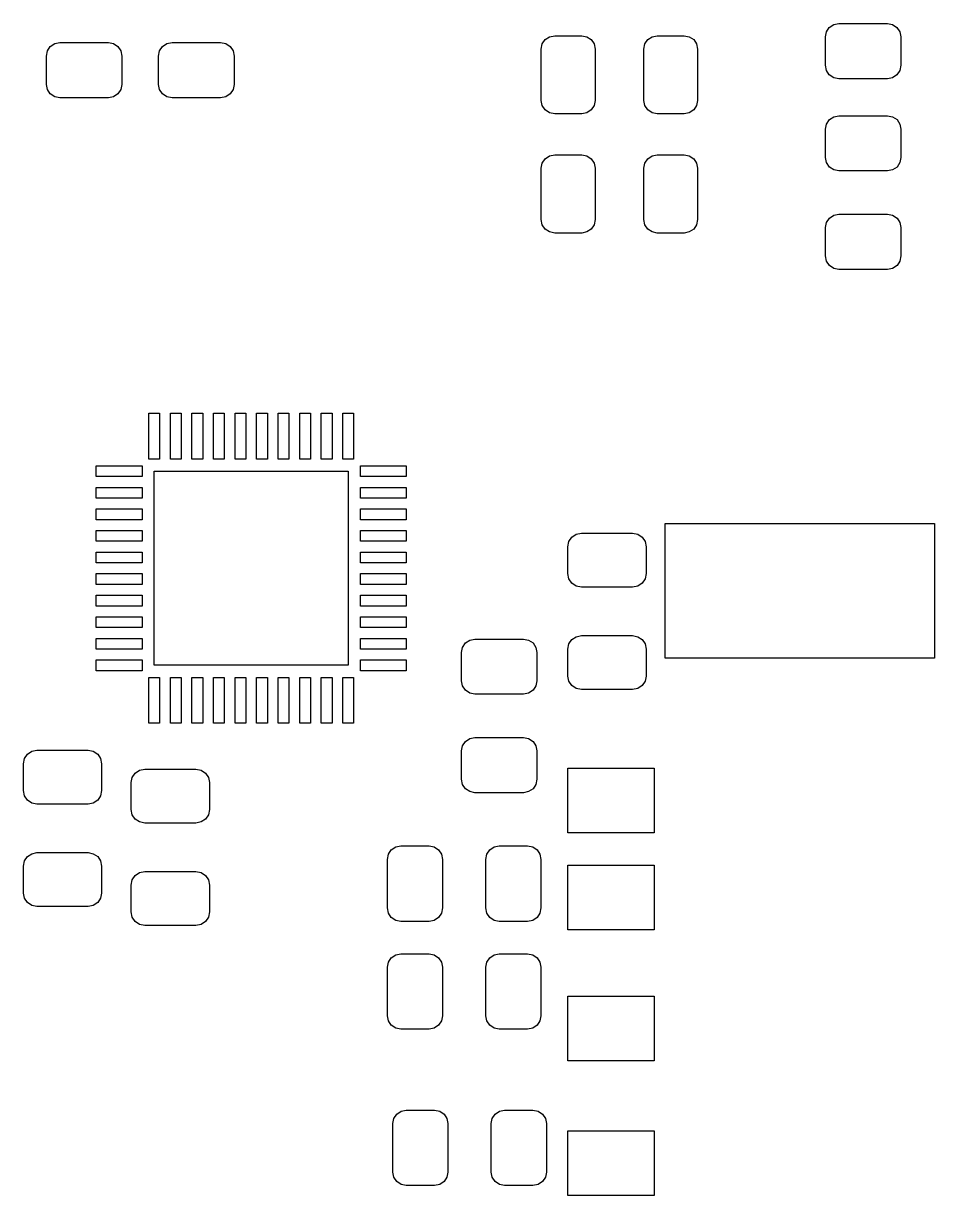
# Model space of a CAD drawing. Header units: inches. Extents: x 0.38 to 5.32, y 0.14 to 3.22.
# Drawn here: x 3.384 to 4.05, y 1.45 to 2.306 of the extents above; entities that cross this region are included whole.
import ezdxf

# ---------------------------------------------------------------- set-up
doc = ezdxf.new("R2010")
doc.units = ezdxf.units.IN
doc.header["$MEASUREMENT"] = 0
doc.layers.add('BLACK', color=250, linetype='CONTINUOUS')

msp = doc.modelspace()

# ---------------------------------------------------------------- linework, layer by layer
at = {"layer": 'BLACK', "linetype": 'CONTINUOUS'}
for p, q in [((3.97067, 2.30026), (3.9728, 2.30346)), ((3.9728, 2.30346), (3.976, 2.30559)), ((3.976, 2.30559), (3.97976, 2.30634)), ((3.97976, 2.30634), (4.0152, 2.30634)), ((4.0152, 2.30634), (4.01896, 2.30559)), ((4.01896, 2.30559), (4.02216, 2.30346)), ((4.02216, 2.30346), (4.02429, 2.30026)), ((3.76321, 2.29133), (3.76534, 2.29452)), ((3.76534, 2.29452), (3.76853, 2.29665)), ((3.76853, 2.29665), (3.7723, 2.2974)), ((3.7723, 2.2974), (3.79198, 2.2974)), ((3.79198, 2.2974), (3.79575, 2.29665)), ((3.79575, 2.29665), (3.79894, 2.29452)), ((3.79894, 2.29452), (3.80108, 2.29133)), ((3.83801, 2.29133), (3.84014, 2.29452)), ((3.84014, 2.29452), (3.84334, 2.29665)), ((3.84334, 2.29665), (3.8471, 2.2974)), ((3.8471, 2.2974), (3.86679, 2.2974)), ((3.86679, 2.2974), (3.87055, 2.29665)), ((3.87055, 2.29665), (3.87375, 2.29452)), ((3.87375, 2.29452), (3.87588, 2.29133)), ((3.96992, 2.2965), (3.97067, 2.30026)), ((3.96992, 2.27583), (3.96992, 2.2965)), ((4.02429, 2.30026), (4.02504, 2.2965)), ((4.02504, 2.2965), (4.02504, 2.27583)), ((3.40102, 2.28252), (3.40177, 2.28629)), ((3.40177, 2.28629), (3.40391, 2.28948)), ((3.40391, 2.28948), (3.4071, 2.29161)), ((3.4071, 2.29161), (3.41087, 2.29236)), ((3.41087, 2.29236), (3.4463, 2.29236)), ((3.4463, 2.29236), (3.45007, 2.29161)), ((3.45007, 2.29161), (3.45326, 2.28948)), ((3.45326, 2.28948), (3.45539, 2.28629)), ((3.45539, 2.28629), (3.45614, 2.28252)), ((3.48298, 2.28252), (3.48373, 2.28629)), ((3.48373, 2.28629), (3.48587, 2.28948)), ((3.48587, 2.28948), (3.48906, 2.29161)), ((3.48906, 2.29161), (3.49283, 2.29236)), ((3.49283, 2.29236), (3.52826, 2.29236)), ((3.52826, 2.29236), (3.53203, 2.29161)), ((3.53203, 2.29161), (3.53522, 2.28948)), ((3.53522, 2.28948), (3.53735, 2.28629)), ((3.53735, 2.28629), (3.5381, 2.28252)), ((3.76246, 2.28756), (3.76321, 2.29133)), ((3.76246, 2.25016), (3.76246, 2.28756)), ((3.80108, 2.29133), (3.80183, 2.28756)), ((3.80183, 2.28756), (3.80183, 2.25016)), ((3.83726, 2.28756), (3.83801, 2.29133)), ((3.83726, 2.25016), (3.83726, 2.28756)), ((3.87588, 2.29133), (3.87663, 2.28756)), ((3.87663, 2.28756), (3.87663, 2.25016)), ((3.40102, 2.26185), (3.40102, 2.28252)), ((3.45614, 2.28252), (3.45614, 2.26185)), ((3.48298, 2.26185), (3.48298, 2.28252)), ((3.5381, 2.28252), (3.5381, 2.26185)), ((3.97067, 2.27206), (3.96992, 2.27583)), ((3.9728, 2.26887), (3.97067, 2.27206)), ((3.976, 2.26673), (3.9728, 2.26887)), ((4.02216, 2.26887), (4.01896, 2.26673)), ((4.02429, 2.27206), (4.02216, 2.26887)), ((4.02504, 2.27583), (4.02429, 2.27206)), ((3.40177, 2.25808), (3.40102, 2.26185)), ((3.45614, 2.26185), (3.45539, 2.25808)), ((3.48373, 2.25808), (3.48298, 2.26185)), ((3.5381, 2.26185), (3.53735, 2.25808)), ((3.97976, 2.26598), (3.976, 2.26673)), ((4.0152, 2.26598), (3.97976, 2.26598)), ((4.01896, 2.26673), (4.0152, 2.26598)), ((3.40391, 2.25489), (3.40177, 2.25808)), ((3.4071, 2.25276), (3.40391, 2.25489)), ((3.41087, 2.25201), (3.4071, 2.25276)), ((3.4463, 2.25201), (3.41087, 2.25201)), ((3.45007, 2.25276), (3.4463, 2.25201)), ((3.45326, 2.25489), (3.45007, 2.25276)), ((3.45539, 2.25808), (3.45326, 2.25489)), ((3.48587, 2.25489), (3.48373, 2.25808)), ((3.48906, 2.25276), (3.48587, 2.25489)), ((3.49283, 2.25201), (3.48906, 2.25276)), ((3.52826, 2.25201), (3.49283, 2.25201)), ((3.53203, 2.25276), (3.52826, 2.25201)), ((3.53522, 2.25489), (3.53203, 2.25276)), ((3.53735, 2.25808), (3.53522, 2.25489)), ((3.76321, 2.24639), (3.76246, 2.25016)), ((3.76534, 2.2432), (3.76321, 2.24639)), ((3.76853, 2.24106), (3.76534, 2.2432)), ((3.79894, 2.2432), (3.79575, 2.24106)), ((3.80108, 2.24639), (3.79894, 2.2432)), ((3.80183, 2.25016), (3.80108, 2.24639)), ((3.83801, 2.24639), (3.83726, 2.25016)), ((3.84014, 2.2432), (3.83801, 2.24639)), ((3.84334, 2.24106), (3.84014, 2.2432)), ((3.87375, 2.2432), (3.87055, 2.24106)), ((3.87588, 2.24639), (3.87375, 2.2432)), ((3.87663, 2.25016), (3.87588, 2.24639)), ((3.7723, 2.24031), (3.76853, 2.24106)), ((3.79198, 2.24031), (3.7723, 2.24031)), ((3.79575, 2.24106), (3.79198, 2.24031)), ((3.8471, 2.24031), (3.84334, 2.24106)), ((3.86679, 2.24031), (3.8471, 2.24031)), ((3.87055, 2.24106), (3.86679, 2.24031)), ((3.97073, 2.23288), (3.97287, 2.23608)), ((3.97287, 2.23608), (3.97606, 2.23821)), ((3.97606, 2.23821), (3.97983, 2.23896)), ((3.97983, 2.23896), (4.01526, 2.23896)), ((4.01526, 2.23896), (4.01903, 2.23821)), ((4.01903, 2.23821), (4.02222, 2.23608)), ((4.02222, 2.23608), (4.02435, 2.23288)), ((3.96998, 2.22912), (3.97073, 2.23288)), ((3.96998, 2.20845), (3.96998, 2.22912)), ((4.02435, 2.23288), (4.0251, 2.22912)), ((4.0251, 2.22912), (4.0251, 2.20845)), ((3.76534, 2.20752), (3.76853, 2.20965)), ((3.76853, 2.20965), (3.7723, 2.2104)), ((3.7723, 2.2104), (3.79198, 2.2104)), ((3.79198, 2.2104), (3.79575, 2.20965)), ((3.79575, 2.20965), (3.79894, 2.20752)), ((3.84014, 2.20752), (3.84334, 2.20965)), ((3.84334, 2.20965), (3.8471, 2.2104)), ((3.8471, 2.2104), (3.86679, 2.2104)), ((3.86679, 2.2104), (3.87055, 2.20965)), ((3.87055, 2.20965), (3.87375, 2.20752)), ((3.97073, 2.20468), (3.96998, 2.20845)), ((4.0251, 2.20845), (4.02435, 2.20468)), ((3.76246, 2.20056), (3.76321, 2.20433)), ((3.76246, 2.16316), (3.76246, 2.20056)), ((3.76321, 2.20433), (3.76534, 2.20752)), ((3.79894, 2.20752), (3.80108, 2.20433)), ((3.80108, 2.20433), (3.80183, 2.20056)), ((3.80183, 2.20056), (3.80183, 2.16316)), ((3.83726, 2.20056), (3.83801, 2.20433)), ((3.83726, 2.16316), (3.83726, 2.20056)), ((3.83801, 2.20433), (3.84014, 2.20752)), ((3.87375, 2.20752), (3.87588, 2.20433)), ((3.87588, 2.20433), (3.87663, 2.20056)), ((3.87663, 2.20056), (3.87663, 2.16316)), ((3.97287, 2.20149), (3.97073, 2.20468)), ((3.97606, 2.19936), (3.97287, 2.20149)), ((4.02222, 2.20149), (4.01903, 2.19936)), ((4.02435, 2.20468), (4.02222, 2.20149)), ((3.97983, 2.19861), (3.97606, 2.19936)), ((4.01526, 2.19861), (3.97983, 2.19861)), ((4.01903, 2.19936), (4.01526, 2.19861)), ((3.97287, 2.16423), (3.97606, 2.16636)), ((3.97606, 2.16636), (3.97983, 2.16711)), ((3.97983, 2.16711), (4.01526, 2.16711)), ((4.01526, 2.16711), (4.01903, 2.16636)), ((4.01903, 2.16636), (4.02222, 2.16423)), ((3.76321, 2.15939), (3.76246, 2.16316)), ((3.76534, 2.1562), (3.76321, 2.15939)), ((3.80108, 2.15939), (3.79894, 2.1562)), ((3.80183, 2.16316), (3.80108, 2.15939)), ((3.83801, 2.15939), (3.83726, 2.16316)), ((3.84014, 2.1562), (3.83801, 2.15939)), ((3.87588, 2.15939), (3.87375, 2.1562)), ((3.87663, 2.16316), (3.87588, 2.15939)), ((3.96998, 2.15727), (3.97073, 2.16103)), ((3.96998, 2.1366), (3.96998, 2.15727)), ((3.97073, 2.16103), (3.97287, 2.16423)), ((4.02222, 2.16423), (4.02435, 2.16103)), ((4.02435, 2.16103), (4.0251, 2.15727)), ((4.0251, 2.15727), (4.0251, 2.1366)), ((3.76853, 2.15406), (3.76534, 2.1562)), ((3.7723, 2.15331), (3.76853, 2.15406)), ((3.79198, 2.15331), (3.7723, 2.15331)), ((3.79575, 2.15406), (3.79198, 2.15331)), ((3.79894, 2.1562), (3.79575, 2.15406)), ((3.84334, 2.15406), (3.84014, 2.1562)), ((3.8471, 2.15331), (3.84334, 2.15406)), ((3.86679, 2.15331), (3.8471, 2.15331)), ((3.87055, 2.15406), (3.86679, 2.15331)), ((3.87375, 2.1562), (3.87055, 2.15406)), ((3.97073, 2.13283), (3.96998, 2.1366)), ((3.97287, 2.12964), (3.97073, 2.13283)), ((4.02435, 2.13283), (4.02222, 2.12964)), ((4.0251, 2.1366), (4.02435, 2.13283)), ((3.97606, 2.12751), (3.97287, 2.12964)), ((3.97983, 2.12676), (3.97606, 2.12751)), ((4.01526, 2.12676), (3.97983, 2.12676)), ((4.01903, 2.12751), (4.01526, 2.12676)), ((4.02222, 2.12964), (4.01903, 2.12751)), ((3.47583, 1.98823), (3.47583, 2.02169)), ((3.47583, 2.02169), (3.4837, 2.02169)), ((3.4837, 2.02169), (3.4837, 1.98823)), ((3.49157, 1.98823), (3.49157, 2.02169)), ((3.49157, 2.02169), (3.49945, 2.02169)), ((3.49945, 2.02169), (3.49945, 1.98823)), ((3.50732, 1.98823), (3.50732, 2.02169)), ((3.50732, 2.02169), (3.5152, 2.02169)), ((3.5152, 2.02169), (3.5152, 1.98823)), ((3.52307, 1.98823), (3.52307, 2.02169)), ((3.52307, 2.02169), (3.53094, 2.02169)), ((3.53094, 2.02169), (3.53094, 1.98823)), ((3.53882, 1.98823), (3.53882, 2.02169)), ((3.53882, 2.02169), (3.54669, 2.02169)), ((3.54669, 2.02169), (3.54669, 1.98823)), ((3.55457, 1.98823), (3.55457, 2.02169)), ((3.55457, 2.02169), (3.56244, 2.02169)), ((3.56244, 2.02169), (3.56244, 1.98823)), ((3.57031, 1.98823), (3.57031, 2.02169)), ((3.57031, 2.02169), (3.57819, 2.02169)), ((3.57819, 2.02169), (3.57819, 1.98823)), ((3.58606, 1.98823), (3.58606, 2.02169)), ((3.58606, 2.02169), (3.59394, 2.02169)), ((3.59394, 2.02169), (3.59394, 1.98823)), ((3.60181, 1.98823), (3.60181, 2.02169)), ((3.60181, 2.02169), (3.60969, 2.02169)), ((3.60969, 2.02169), (3.60969, 1.98823)), ((3.61756, 1.98823), (3.61756, 2.02169)), ((3.61756, 2.02169), (3.62543, 2.02169)), ((3.62543, 2.02169), (3.62543, 1.98823)), ((3.4837, 1.98823), (3.47583, 1.98823)), ((3.49945, 1.98823), (3.49157, 1.98823)), ((3.5152, 1.98823), (3.50732, 1.98823)), ((3.53094, 1.98823), (3.52307, 1.98823)), ((3.54669, 1.98823), (3.53882, 1.98823)), ((3.56244, 1.98823), (3.55457, 1.98823)), ((3.57819, 1.98823), (3.57031, 1.98823)), ((3.59394, 1.98823), (3.58606, 1.98823)), ((3.60969, 1.98823), (3.60181, 1.98823)), ((3.62543, 1.98823), (3.61756, 1.98823)), ((3.43744, 1.97543), (3.43744, 1.98331)), ((3.43744, 1.98331), (3.47091, 1.98331)), ((3.47091, 1.98331), (3.47091, 1.97543)), ((3.47976, 1.83764), (3.47976, 1.97937)), ((3.47976, 1.97937), (3.6215, 1.97937)), ((3.6215, 1.97937), (3.6215, 1.83764)), ((3.63035, 1.97543), (3.63035, 1.98331)), ((3.63035, 1.98331), (3.66382, 1.98331)), ((3.66382, 1.98331), (3.66382, 1.97543)), ((3.47091, 1.97543), (3.43744, 1.97543)), ((3.66382, 1.97543), (3.63035, 1.97543)), ((3.43744, 1.95969), (3.43744, 1.96756)), ((3.43744, 1.96756), (3.47091, 1.96756)), ((3.47091, 1.96756), (3.47091, 1.95969)), ((3.63035, 1.95969), (3.63035, 1.96756)), ((3.63035, 1.96756), (3.66382, 1.96756)), ((3.66382, 1.96756), (3.66382, 1.95969)), ((3.47091, 1.95969), (3.43744, 1.95969)), ((3.43744, 1.94394), (3.43744, 1.95181)), ((3.43744, 1.95181), (3.47091, 1.95181)), ((3.47091, 1.95181), (3.47091, 1.94394)), ((3.66382, 1.95969), (3.63035, 1.95969)), ((3.63035, 1.94394), (3.63035, 1.95181)), ((3.63035, 1.95181), (3.66382, 1.95181)), ((3.66382, 1.95181), (3.66382, 1.94394)), ((3.47091, 1.94394), (3.43744, 1.94394)), ((3.66382, 1.94394), (3.63035, 1.94394)), ((3.43744, 1.92819), (3.43744, 1.93606)), ((3.43744, 1.93606), (3.47091, 1.93606)), ((3.47091, 1.93606), (3.47091, 1.92819)), ((3.63035, 1.92819), (3.63035, 1.93606)), ((3.63035, 1.93606), (3.66382, 1.93606)), ((3.66382, 1.93606), (3.66382, 1.92819)), ((3.8528, 1.84276), (3.8528, 1.94118)), ((3.8528, 1.94118), (4.04965, 1.94118)), ((4.04965, 1.94118), (4.04965, 1.84276)), ((3.47091, 1.92819), (3.43744, 1.92819)), ((3.66382, 1.92819), (3.63035, 1.92819)), ((3.78193, 1.92425), (3.78268, 1.92802)), ((3.78268, 1.92802), (3.78481, 1.93121)), ((3.78481, 1.93121), (3.78801, 1.93335)), ((3.78801, 1.93335), (3.79177, 1.93409)), ((3.79177, 1.93409), (3.82917, 1.93409)), ((3.82917, 1.93409), (3.83294, 1.93335)), ((3.83294, 1.93335), (3.83613, 1.93121)), ((3.83613, 1.93121), (3.83827, 1.92802)), ((3.83827, 1.92802), (3.83902, 1.92425)), ((3.43744, 1.91244), (3.43744, 1.92031)), ((3.43744, 1.92031), (3.47091, 1.92031)), ((3.47091, 1.92031), (3.47091, 1.91244)), ((3.63035, 1.91244), (3.63035, 1.92031)), ((3.63035, 1.92031), (3.66382, 1.92031)), ((3.66382, 1.92031), (3.66382, 1.91244)), ((3.78193, 1.90457), (3.78193, 1.92425)), ((3.83902, 1.92425), (3.83902, 1.90457)), ((3.47091, 1.91244), (3.43744, 1.91244)), ((3.66382, 1.91244), (3.63035, 1.91244)), ((3.43744, 1.89669), (3.43744, 1.90457)), ((3.43744, 1.90457), (3.47091, 1.90457)), ((3.47091, 1.90457), (3.47091, 1.89669)), ((3.63035, 1.89669), (3.63035, 1.90457)), ((3.63035, 1.90457), (3.66382, 1.90457)), ((3.66382, 1.90457), (3.66382, 1.89669)), ((3.78268, 1.9008), (3.78193, 1.90457)), ((3.78481, 1.89761), (3.78268, 1.9008)), ((3.83827, 1.9008), (3.83613, 1.89761)), ((3.83902, 1.90457), (3.83827, 1.9008)), ((3.47091, 1.89669), (3.43744, 1.89669)), ((3.66382, 1.89669), (3.63035, 1.89669)), ((3.78801, 1.89547), (3.78481, 1.89761)), ((3.79177, 1.89472), (3.78801, 1.89547)), ((3.82917, 1.89472), (3.79177, 1.89472)), ((3.83294, 1.89547), (3.82917, 1.89472)), ((3.83613, 1.89761), (3.83294, 1.89547)), ((3.43744, 1.88094), (3.43744, 1.88882)), ((3.43744, 1.88882), (3.47091, 1.88882)), ((3.47091, 1.88882), (3.47091, 1.88094)), ((3.63035, 1.88094), (3.63035, 1.88882)), ((3.63035, 1.88882), (3.66382, 1.88882)), ((3.66382, 1.88882), (3.66382, 1.88094)), ((3.47091, 1.88094), (3.43744, 1.88094)), ((3.66382, 1.88094), (3.63035, 1.88094)), ((3.43744, 1.8652), (3.43744, 1.87307)), ((3.43744, 1.87307), (3.47091, 1.87307)), ((3.47091, 1.87307), (3.47091, 1.8652)), ((3.63035, 1.8652), (3.63035, 1.87307)), ((3.63035, 1.87307), (3.66382, 1.87307)), ((3.66382, 1.87307), (3.66382, 1.8652)), ((3.47091, 1.8652), (3.43744, 1.8652)), ((3.43744, 1.84945), (3.43744, 1.85732)), ((3.43744, 1.85732), (3.47091, 1.85732)), ((3.47091, 1.85732), (3.47091, 1.84945)), ((3.66382, 1.8652), (3.63035, 1.8652)), ((3.63035, 1.84945), (3.63035, 1.85732)), ((3.63035, 1.85732), (3.66382, 1.85732)), ((3.66382, 1.85732), (3.66382, 1.84945)), ((3.78481, 1.85641), (3.78801, 1.85854)), ((3.78801, 1.85854), (3.79177, 1.85929)), ((3.79177, 1.85929), (3.82917, 1.85929)), ((3.82917, 1.85929), (3.83294, 1.85854)), ((3.83294, 1.85854), (3.83613, 1.85641)), ((3.47091, 1.84945), (3.43744, 1.84945)), ((3.66382, 1.84945), (3.63035, 1.84945)), ((3.70417, 1.84699), (3.70492, 1.85075)), ((3.70492, 1.85075), (3.70706, 1.85395)), ((3.70706, 1.85395), (3.71025, 1.85608)), ((3.71025, 1.85608), (3.71402, 1.85683)), ((3.71402, 1.85683), (3.74945, 1.85683)), ((3.74945, 1.85683), (3.75322, 1.85608)), ((3.75322, 1.85608), (3.75641, 1.85395)), ((3.75641, 1.85395), (3.75854, 1.85075)), ((3.75854, 1.85075), (3.75929, 1.84699)), ((3.78193, 1.84945), (3.78268, 1.85322)), ((3.78193, 1.82976), (3.78193, 1.84945)), ((3.78268, 1.85322), (3.78481, 1.85641)), ((3.83613, 1.85641), (3.83827, 1.85322)), ((3.83827, 1.85322), (3.83902, 1.84945)), ((3.83902, 1.84945), (3.83902, 1.82976)), ((3.43744, 1.8337), (3.43744, 1.84157)), ((3.43744, 1.84157), (3.47091, 1.84157)), ((3.47091, 1.84157), (3.47091, 1.8337)), ((3.63035, 1.8337), (3.63035, 1.84157)), ((3.63035, 1.84157), (3.66382, 1.84157)), ((3.66382, 1.84157), (3.66382, 1.8337)), ((3.70417, 1.82632), (3.70417, 1.84699)), ((3.75929, 1.84699), (3.75929, 1.82632)), ((4.04965, 1.84276), (3.8528, 1.84276)), ((3.47091, 1.8337), (3.43744, 1.8337)), ((3.6215, 1.83764), (3.47976, 1.83764)), ((3.66382, 1.8337), (3.63035, 1.8337)), ((3.47583, 1.79531), (3.47583, 1.82878)), ((3.47583, 1.82878), (3.4837, 1.82878)), ((3.4837, 1.82878), (3.4837, 1.79531)), ((3.49157, 1.79531), (3.49157, 1.82878)), ((3.49157, 1.82878), (3.49945, 1.82878)), ((3.49945, 1.82878), (3.49945, 1.79531)), ((3.50732, 1.79531), (3.50732, 1.82878)), ((3.50732, 1.82878), (3.5152, 1.82878)), ((3.5152, 1.82878), (3.5152, 1.79531)), ((3.52307, 1.79531), (3.52307, 1.82878)), ((3.52307, 1.82878), (3.53094, 1.82878)), ((3.53094, 1.82878), (3.53094, 1.79531)), ((3.53882, 1.79531), (3.53882, 1.82878)), ((3.53882, 1.82878), (3.54669, 1.82878)), ((3.54669, 1.82878), (3.54669, 1.79531)), ((3.55457, 1.79531), (3.55457, 1.82878)), ((3.55457, 1.82878), (3.56244, 1.82878)), ((3.56244, 1.82878), (3.56244, 1.79531)), ((3.57031, 1.79531), (3.57031, 1.82878)), ((3.57031, 1.82878), (3.57819, 1.82878)), ((3.57819, 1.82878), (3.57819, 1.79531)), ((3.58606, 1.79531), (3.58606, 1.82878)), ((3.58606, 1.82878), (3.59394, 1.82878)), ((3.59394, 1.82878), (3.59394, 1.79531)), ((3.60181, 1.79531), (3.60181, 1.82878)), ((3.60181, 1.82878), (3.60969, 1.82878)), ((3.60969, 1.82878), (3.60969, 1.79531)), ((3.61756, 1.79531), (3.61756, 1.82878)), ((3.61756, 1.82878), (3.62543, 1.82878)), ((3.62543, 1.82878), (3.62543, 1.79531)), ((3.70492, 1.82255), (3.70417, 1.82632)), ((3.75929, 1.82632), (3.75854, 1.82255)), ((3.78268, 1.826), (3.78193, 1.82976)), ((3.78481, 1.8228), (3.78268, 1.826)), ((3.83827, 1.826), (3.83613, 1.8228)), ((3.83902, 1.82976), (3.83827, 1.826)), ((3.70706, 1.81936), (3.70492, 1.82255)), ((3.71025, 1.81723), (3.70706, 1.81936)), ((3.71402, 1.81648), (3.71025, 1.81723)), ((3.74945, 1.81648), (3.71402, 1.81648)), ((3.75322, 1.81723), (3.74945, 1.81648)), ((3.75641, 1.81936), (3.75322, 1.81723)), ((3.75854, 1.82255), (3.75641, 1.81936)), ((3.78801, 1.82067), (3.78481, 1.8228)), ((3.79177, 1.81992), (3.78801, 1.82067)), ((3.82917, 1.81992), (3.79177, 1.81992)), ((3.83294, 1.82067), (3.82917, 1.81992)), ((3.83613, 1.8228), (3.83294, 1.82067)), ((3.4837, 1.79531), (3.47583, 1.79531)), ((3.49945, 1.79531), (3.49157, 1.79531)), ((3.5152, 1.79531), (3.50732, 1.79531)), ((3.53094, 1.79531), (3.52307, 1.79531)), ((3.54669, 1.79531), (3.53882, 1.79531)), ((3.56244, 1.79531), (3.55457, 1.79531)), ((3.57819, 1.79531), (3.57031, 1.79531)), ((3.59394, 1.79531), (3.58606, 1.79531)), ((3.60969, 1.79531), (3.60181, 1.79531)), ((3.62543, 1.79531), (3.61756, 1.79531)), ((3.70492, 1.7789), (3.70706, 1.7821)), ((3.70706, 1.7821), (3.71025, 1.78423)), ((3.71025, 1.78423), (3.71402, 1.78498)), ((3.71402, 1.78498), (3.74945, 1.78498)), ((3.74945, 1.78498), (3.75322, 1.78423)), ((3.75322, 1.78423), (3.75641, 1.7821)), ((3.75641, 1.7821), (3.75854, 1.7789)), ((3.38504, 1.76955), (3.38717, 1.77275)), ((3.38717, 1.77275), (3.39037, 1.77488)), ((3.39037, 1.77488), (3.39413, 1.77563)), ((3.39413, 1.77563), (3.43154, 1.77563)), ((3.43154, 1.77563), (3.4353, 1.77488)), ((3.4353, 1.77488), (3.4385, 1.77275)), ((3.4385, 1.77275), (3.44063, 1.76955)), ((3.70417, 1.77514), (3.70492, 1.7789)), ((3.70417, 1.75447), (3.70417, 1.77514)), ((3.75854, 1.7789), (3.75929, 1.77514)), ((3.75929, 1.77514), (3.75929, 1.75447)), ((3.38429, 1.76579), (3.38504, 1.76955)), ((3.38429, 1.7461), (3.38429, 1.76579)), ((3.44063, 1.76955), (3.44138, 1.76579)), ((3.44138, 1.76579), (3.44138, 1.7461)), ((3.46303, 1.75201), (3.46378, 1.75577)), ((3.46378, 1.75577), (3.46591, 1.75897)), ((3.46591, 1.75897), (3.46911, 1.7611)), ((3.46911, 1.7611), (3.47287, 1.76185)), ((3.47287, 1.76185), (3.51028, 1.76185)), ((3.51028, 1.76185), (3.51404, 1.7611)), ((3.51404, 1.7611), (3.51724, 1.75897)), ((3.51724, 1.75897), (3.51937, 1.75577)), ((3.51937, 1.75577), (3.52012, 1.75201)), ((3.78193, 1.71539), (3.78193, 1.76264)), ((3.78193, 1.76264), (3.84492, 1.76264)), ((3.84492, 1.76264), (3.84492, 1.71539)), ((3.38504, 1.74234), (3.38429, 1.7461)), ((3.44138, 1.7461), (3.44063, 1.74234)), ((3.46303, 1.73232), (3.46303, 1.75201)), ((3.52012, 1.75201), (3.52012, 1.73232)), ((3.70492, 1.7507), (3.70417, 1.75447)), ((3.70706, 1.74751), (3.70492, 1.7507)), ((3.71025, 1.74538), (3.70706, 1.74751)), ((3.75641, 1.74751), (3.75322, 1.74538)), ((3.75854, 1.7507), (3.75641, 1.74751)), ((3.75929, 1.75447), (3.75854, 1.7507)), ((3.38717, 1.73914), (3.38504, 1.74234)), ((3.39037, 1.73701), (3.38717, 1.73914)), ((3.4385, 1.73914), (3.4353, 1.73701)), ((3.44063, 1.74234), (3.4385, 1.73914)), ((3.71402, 1.74463), (3.71025, 1.74538)), ((3.74945, 1.74463), (3.71402, 1.74463)), ((3.75322, 1.74538), (3.74945, 1.74463)), ((3.39413, 1.73626), (3.39037, 1.73701)), ((3.43154, 1.73626), (3.39413, 1.73626)), ((3.4353, 1.73701), (3.43154, 1.73626)), ((3.46378, 1.72856), (3.46303, 1.73232)), ((3.52012, 1.73232), (3.51937, 1.72856)), ((3.46591, 1.72536), (3.46378, 1.72856)), ((3.46911, 1.72323), (3.46591, 1.72536)), ((3.47287, 1.72248), (3.46911, 1.72323)), ((3.51028, 1.72248), (3.47287, 1.72248)), ((3.51404, 1.72323), (3.51028, 1.72248)), ((3.51724, 1.72536), (3.51404, 1.72323)), ((3.51937, 1.72856), (3.51724, 1.72536)), ((3.84492, 1.71539), (3.78193, 1.71539)), ((3.65292, 1.70287), (3.65612, 1.705)), ((3.65612, 1.705), (3.65988, 1.70575)), ((3.65988, 1.70575), (3.68055, 1.70575)), ((3.68055, 1.70575), (3.68432, 1.705)), ((3.68432, 1.705), (3.68751, 1.70287)), ((3.72477, 1.70287), (3.72797, 1.705)), ((3.72797, 1.705), (3.73173, 1.70575)), ((3.73173, 1.70575), (3.7524, 1.70575)), ((3.7524, 1.70575), (3.75617, 1.705)), ((3.75617, 1.705), (3.75936, 1.70287)), ((3.38429, 1.69098), (3.38504, 1.69475)), ((3.38504, 1.69475), (3.38717, 1.69794)), ((3.38717, 1.69794), (3.39037, 1.70008)), ((3.39037, 1.70008), (3.39413, 1.70083)), ((3.39413, 1.70083), (3.43154, 1.70083)), ((3.43154, 1.70083), (3.4353, 1.70008)), ((3.4353, 1.70008), (3.4385, 1.69794)), ((3.4385, 1.69794), (3.44063, 1.69475)), ((3.44063, 1.69475), (3.44138, 1.69098)), ((3.65004, 1.69591), (3.65079, 1.69967)), ((3.65004, 1.66047), (3.65004, 1.69591)), ((3.65079, 1.69967), (3.65292, 1.70287)), ((3.68751, 1.70287), (3.68964, 1.69967)), ((3.68964, 1.69967), (3.69039, 1.69591)), ((3.69039, 1.69591), (3.69039, 1.66047)), ((3.72189, 1.69591), (3.72264, 1.69967)), ((3.72189, 1.66047), (3.72189, 1.69591)), ((3.72264, 1.69967), (3.72477, 1.70287)), ((3.75936, 1.70287), (3.76149, 1.69967)), ((3.76149, 1.69967), (3.76224, 1.69591)), ((3.76224, 1.69591), (3.76224, 1.66047)), ((3.38429, 1.6713), (3.38429, 1.69098)), ((3.44138, 1.69098), (3.44138, 1.6713)), ((3.46591, 1.68416), (3.46911, 1.6863)), ((3.46911, 1.6863), (3.47287, 1.68705)), ((3.47287, 1.68705), (3.51028, 1.68705)), ((3.51028, 1.68705), (3.51404, 1.6863)), ((3.51404, 1.6863), (3.51724, 1.68416)), ((3.78193, 1.64453), (3.78193, 1.69177)), ((3.78193, 1.69177), (3.84492, 1.69177)), ((3.84492, 1.69177), (3.84492, 1.64453)), ((3.46303, 1.6772), (3.46378, 1.68097)), ((3.46378, 1.68097), (3.46591, 1.68416)), ((3.51724, 1.68416), (3.51937, 1.68097)), ((3.51937, 1.68097), (3.52012, 1.6772)), ((3.38504, 1.66753), (3.38429, 1.6713)), ((3.44138, 1.6713), (3.44063, 1.66753)), ((3.46303, 1.65752), (3.46303, 1.6772)), ((3.52012, 1.6772), (3.52012, 1.65752)), ((3.38717, 1.66434), (3.38504, 1.66753)), ((3.39037, 1.66221), (3.38717, 1.66434)), ((3.39413, 1.66146), (3.39037, 1.66221)), ((3.43154, 1.66146), (3.39413, 1.66146)), ((3.4353, 1.66221), (3.43154, 1.66146)), ((3.4385, 1.66434), (3.4353, 1.66221)), ((3.44063, 1.66753), (3.4385, 1.66434)), ((3.65079, 1.65671), (3.65004, 1.66047)), ((3.69039, 1.66047), (3.68964, 1.65671)), ((3.72264, 1.65671), (3.72189, 1.66047)), ((3.76224, 1.66047), (3.76149, 1.65671)), ((3.46378, 1.65375), (3.46303, 1.65752)), ((3.46591, 1.65056), (3.46378, 1.65375)), ((3.51937, 1.65375), (3.51724, 1.65056)), ((3.52012, 1.65752), (3.51937, 1.65375)), ((3.65292, 1.65351), (3.65079, 1.65671)), ((3.65612, 1.65138), (3.65292, 1.65351)), ((3.68751, 1.65351), (3.68432, 1.65138)), ((3.68964, 1.65671), (3.68751, 1.65351)), ((3.72477, 1.65351), (3.72264, 1.65671)), ((3.72797, 1.65138), (3.72477, 1.65351)), ((3.75936, 1.65351), (3.75617, 1.65138)), ((3.76149, 1.65671), (3.75936, 1.65351)), ((3.46911, 1.64843), (3.46591, 1.65056)), ((3.47287, 1.64768), (3.46911, 1.64843)), ((3.51028, 1.64768), (3.47287, 1.64768)), ((3.51404, 1.64843), (3.51028, 1.64768)), ((3.51724, 1.65056), (3.51404, 1.64843)), ((3.65988, 1.65063), (3.65612, 1.65138)), ((3.68055, 1.65063), (3.65988, 1.65063)), ((3.68432, 1.65138), (3.68055, 1.65063)), ((3.73173, 1.65063), (3.72797, 1.65138)), ((3.7524, 1.65063), (3.73173, 1.65063)), ((3.75617, 1.65138), (3.7524, 1.65063)), ((3.84492, 1.64453), (3.78193, 1.64453)), ((3.65292, 1.62413), (3.65612, 1.62626)), ((3.65612, 1.62626), (3.65988, 1.62701)), ((3.65988, 1.62701), (3.68055, 1.62701)), ((3.68055, 1.62701), (3.68432, 1.62626)), ((3.68432, 1.62626), (3.68751, 1.62413)), ((3.72477, 1.62413), (3.72797, 1.62626)), ((3.72797, 1.62626), (3.73173, 1.62701)), ((3.73173, 1.62701), (3.7524, 1.62701)), ((3.7524, 1.62701), (3.75617, 1.62626)), ((3.75617, 1.62626), (3.75936, 1.62413)), ((3.65004, 1.61717), (3.65079, 1.62093)), ((3.65079, 1.62093), (3.65292, 1.62413)), ((3.68751, 1.62413), (3.68964, 1.62093)), ((3.68964, 1.62093), (3.69039, 1.61717)), ((3.72189, 1.61717), (3.72264, 1.62093)), ((3.72264, 1.62093), (3.72477, 1.62413)), ((3.75936, 1.62413), (3.76149, 1.62093)), ((3.76149, 1.62093), (3.76224, 1.61717)), ((3.65004, 1.58173), (3.65004, 1.61717)), ((3.69039, 1.61717), (3.69039, 1.58173)), ((3.72189, 1.58173), (3.72189, 1.61717)), ((3.76224, 1.61717), (3.76224, 1.58173)), ((3.78193, 1.54886), (3.78193, 1.5961)), ((3.78193, 1.5961), (3.84492, 1.5961)), ((3.84492, 1.5961), (3.84492, 1.54886)), ((3.65079, 1.57797), (3.65004, 1.58173)), ((3.65292, 1.57477), (3.65079, 1.57797)), ((3.68964, 1.57797), (3.68751, 1.57477)), ((3.69039, 1.58173), (3.68964, 1.57797)), ((3.72264, 1.57797), (3.72189, 1.58173)), ((3.72477, 1.57477), (3.72264, 1.57797)), ((3.76149, 1.57797), (3.75936, 1.57477)), ((3.76224, 1.58173), (3.76149, 1.57797)), ((3.65612, 1.57264), (3.65292, 1.57477)), ((3.65988, 1.57189), (3.65612, 1.57264)), ((3.68055, 1.57189), (3.65988, 1.57189)), ((3.68432, 1.57264), (3.68055, 1.57189)), ((3.68751, 1.57477), (3.68432, 1.57264)), ((3.72797, 1.57264), (3.72477, 1.57477)), ((3.73173, 1.57189), (3.72797, 1.57264)), ((3.7524, 1.57189), (3.73173, 1.57189)), ((3.75617, 1.57264), (3.7524, 1.57189)), ((3.75936, 1.57477), (3.75617, 1.57264)), ((3.84492, 1.54886), (3.78193, 1.54886)), ((3.65398, 1.50299), (3.65473, 1.50676)), ((3.65473, 1.50676), (3.65686, 1.50995)), ((3.65686, 1.50995), (3.66005, 1.51209)), ((3.66005, 1.51209), (3.66382, 1.51283)), ((3.66382, 1.51283), (3.68449, 1.51283)), ((3.68449, 1.51283), (3.68825, 1.51209)), ((3.68825, 1.51209), (3.69145, 1.50995)), ((3.69145, 1.50995), (3.69358, 1.50676)), ((3.69358, 1.50676), (3.69433, 1.50299)), ((3.72583, 1.50299), (3.72658, 1.50676)), ((3.72658, 1.50676), (3.72871, 1.50995)), ((3.72871, 1.50995), (3.7319, 1.51209)), ((3.7319, 1.51209), (3.73567, 1.51283)), ((3.73567, 1.51283), (3.75634, 1.51283)), ((3.75634, 1.51283), (3.76011, 1.51209)), ((3.76011, 1.51209), (3.7633, 1.50995)), ((3.7633, 1.50995), (3.76543, 1.50676)), ((3.76543, 1.50676), (3.76618, 1.50299)), ((3.65398, 1.46756), (3.65398, 1.50299)), ((3.69433, 1.50299), (3.69433, 1.46756)), ((3.72583, 1.46756), (3.72583, 1.50299)), ((3.76618, 1.50299), (3.76618, 1.46756)), ((3.78193, 1.45043), (3.78193, 1.49768)), ((3.78193, 1.49768), (3.84492, 1.49768)), ((3.84492, 1.49768), (3.84492, 1.45043)), ((3.65473, 1.46379), (3.65398, 1.46756)), ((3.65686, 1.4606), (3.65473, 1.46379)), ((3.69358, 1.46379), (3.69145, 1.4606)), ((3.69433, 1.46756), (3.69358, 1.46379)), ((3.72658, 1.46379), (3.72583, 1.46756)), ((3.72871, 1.4606), (3.72658, 1.46379)), ((3.76543, 1.46379), (3.7633, 1.4606)), ((3.76618, 1.46756), (3.76543, 1.46379)), ((3.66005, 1.45847), (3.65686, 1.4606)), ((3.66382, 1.45772), (3.66005, 1.45847)), ((3.68449, 1.45772), (3.66382, 1.45772)), ((3.68825, 1.45847), (3.68449, 1.45772)), ((3.69145, 1.4606), (3.68825, 1.45847)), ((3.7319, 1.45847), (3.72871, 1.4606)), ((3.73567, 1.45772), (3.7319, 1.45847)), ((3.75634, 1.45772), (3.73567, 1.45772)), ((3.76011, 1.45847), (3.75634, 1.45772)), ((3.7633, 1.4606), (3.76011, 1.45847)), ((3.84492, 1.45043), (3.78193, 1.45043))]:
    msp.add_line(p, q, dxfattribs=at)

doc.saveas('drawing.dxf')
